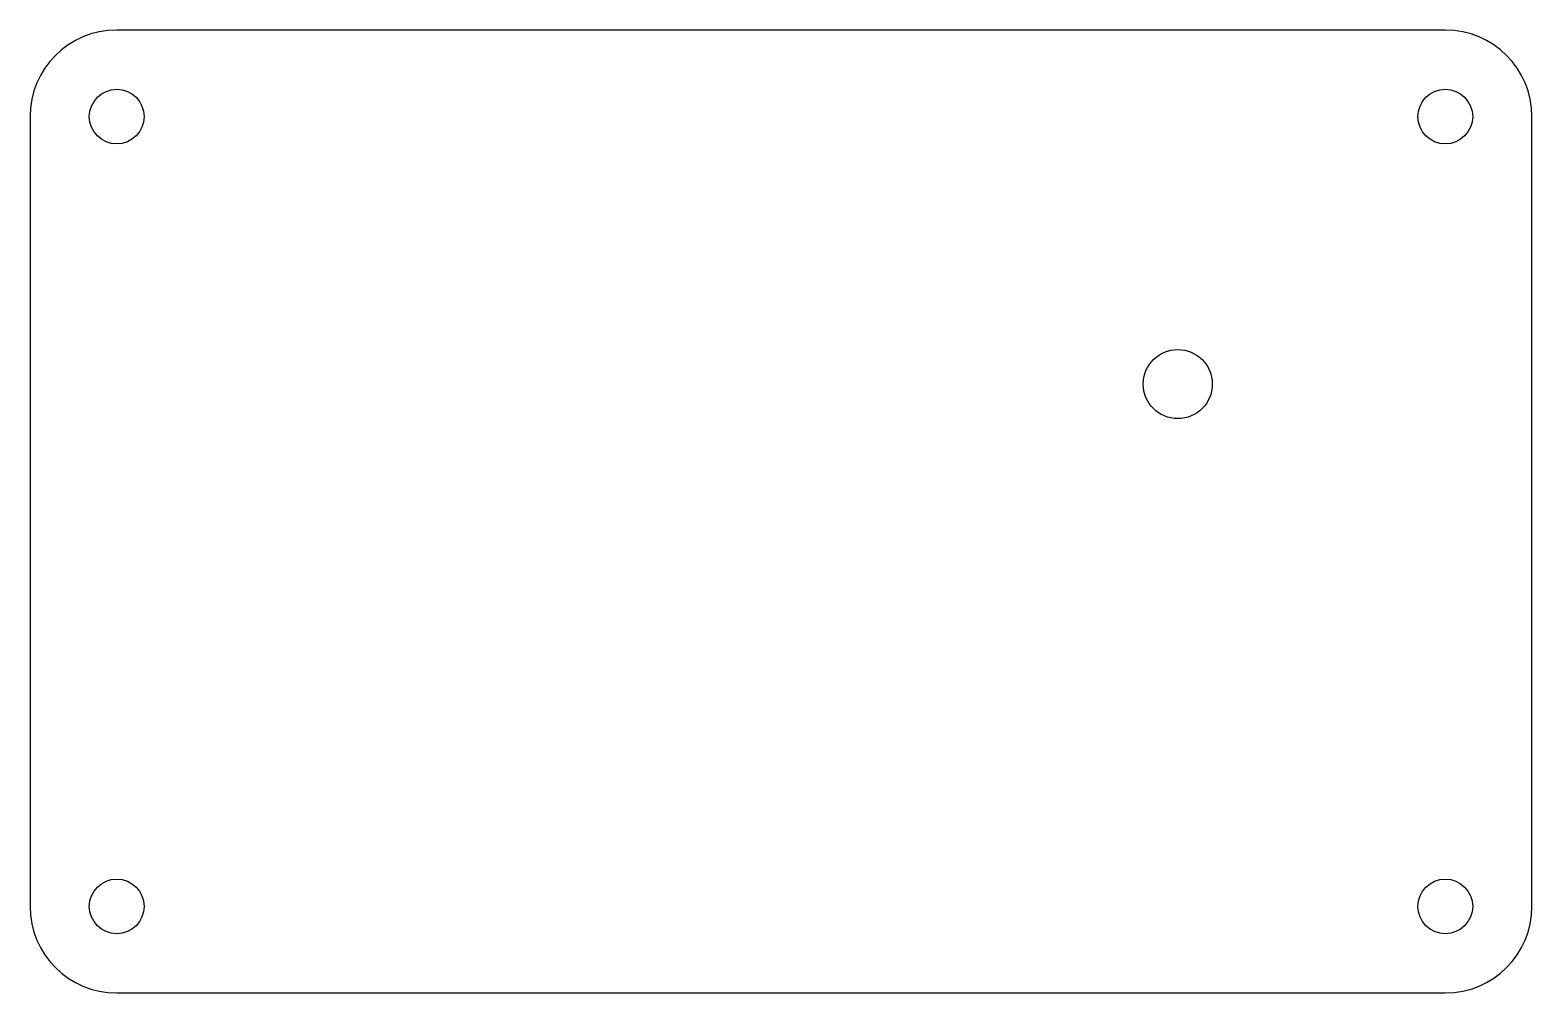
# Model space of a CAD drawing. Header units: millimetres. Extents: x -1.8 to 81.8, y -1.8 to 51.8.
import ezdxf

# ---------------------------------------------------------------- set-up
doc = ezdxf.new("R2010")
doc.units = ezdxf.units.MM

msp = doc.modelspace()

# ---------------------------------------------------------------- linework, layer by layer
at = {"color": 7, "linetype": 'Continuous', "lineweight": 25}
for p, q in [((77, 51.8262), (3, 51.8262)), ((-1.8262, 47), (-1.8262, 3)), ((81.8262, 3), (81.8262, 47)), ((3, -1.8262), (77, -1.8262))]:
    msp.add_line(p, q, dxfattribs=at)
for centre, radius in [((3, 47), 1.5238), ((77, 47), 1.5238), ((62.1, 32.1), 1.9238), ((3, 3), 1.5238), ((77, 3), 1.5238)]:
    msp.add_circle(centre, radius, dxfattribs=at)
for centre, start, end in [((3, 47), 90, 180), ((77, 47), 0, 90), ((3, 3), 180, 270), ((77, 3), 270, 0)]:
    msp.add_arc(centre, 4.8262, start, end, dxfattribs=at)

doc.saveas('drawing.dxf')
